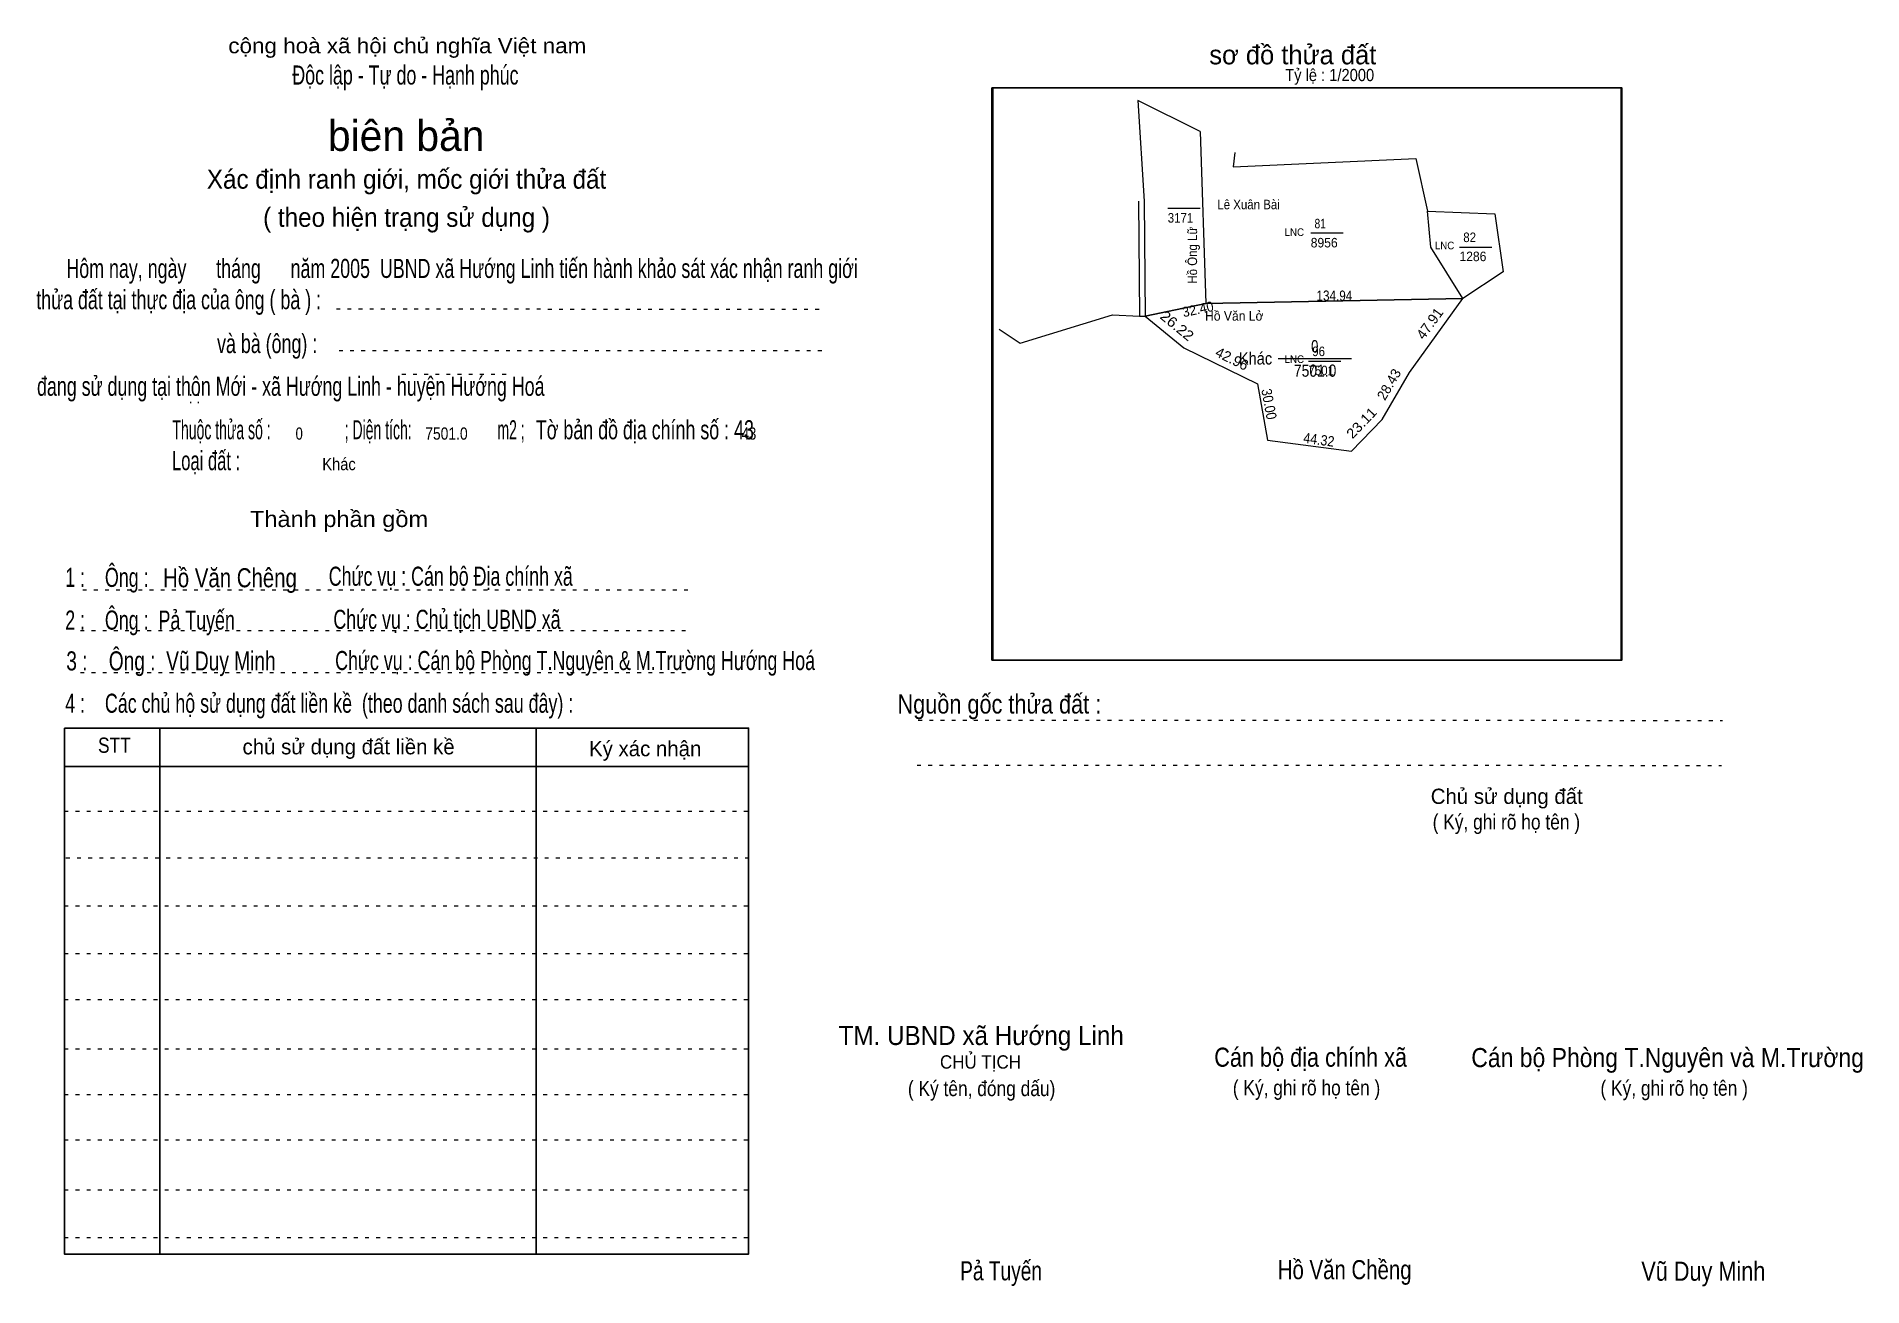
# Model space of a CAD drawing. Header units: centimetres. Extents: x -1.5 to 46.4, y -3.9 to 28.9.
import ezdxf
from ezdxf.enums import TextEntityAlignment as Align

# ---------------------------------------------------------------- set-up
doc = ezdxf.new("R2010")
doc.units = ezdxf.units.CM
doc.header["$LTSCALE"] = 0.16
doc.linetypes.add('DOTTED', pattern=[1.5, 0.3, -1.2])
for name, color, linetype, lineweight in [('15', 7, 'Continuous', 13), ('2', 7, 'Continuous', 25), ('22', 7, 'Continuous', 13), ('33', 7, 'Continuous', 13), ('5', 7, 'DOTTED', 13)]:
    doc.layers.add(name, color=color, linetype=linetype, lineweight=lineweight)
for name, color, linetype in [('16', 7, 'Continuous'), ('34', 7, 'Continuous'), ('51', 7, 'Continuous')]:
    doc.layers.add(name, color=color, linetype=linetype)

msp = doc.modelspace()

# ---------------------------------------------------------------- linework, layer by layer
at = {"layer": '15'}
for p, q in [((28.17, 24.37), (29.02, 24.37)), ((31.92, 23.72), (32.77, 23.72)), ((35.82, 23.35), (36.67, 23.35)), ((31.86, 20.36), (32.71, 20.36))]:
    msp.add_line(p, q, dxfattribs=at)
at = {"layer": '2'}
msp.add_lwpolyline([(23.56, 27.52), (40.06, 27.52), (40.06, 12.52), (23.56, 12.52)], close=True, dxfattribs=at)
at = {"layer": '22'}
for p, q in [((29.02, 26.38), (29.17, 21.87)), ((27.4, 24.55), (27.43, 21.54))]:
    msp.add_line(p, q, dxfattribs=at)
for points in [[(29.02, 26.38), (27.39, 27.19), (27.55, 24.55), (27.58, 21.54)], [(29.93, 25.83), (29.89, 25.45), (34.68, 25.67), (34.98, 24.29)], [(35.91, 22), (35.07, 23.35), (34.98, 24.29)], [(34.98, 24.29), (36.75, 24.22), (36.97, 22.7), (35.91, 22)], [(23.75, 21.2), (24.3, 20.83), (26.72, 21.57), (27.43, 21.54), (27.58, 21.54)], [(27.58, 21.54), (28.59, 20.71), (30.52, 19.76), (30.79, 18.29), (32.99, 18), (33.79, 18.83), (34.51, 20.06), (35.91, 22)], [(27.58, 21.54), (29.17, 21.87), (35.91, 22)]]:
    msp.add_lwpolyline(points, dxfattribs=at)
msp.add_lwpolyline([(35.91, 22), (29.17, 21.87), (27.58, 21.54), (28.59, 20.71), (30.52, 19.76), (30.79, 18.29), (32.99, 18), (33.79, 18.83), (34.51, 20.06)], close=True, dxfattribs=at)
at = {"layer": '33'}
msp.add_line((31.07, 20.43), (32.99, 20.43), dxfattribs=at)
at = {"layer": '5'}
for p, q in [((6.37, 21.73), (19.21, 21.72)), ((6.44, 20.64), (19.25, 20.64)), ((8.09, 20.02), (10.86, 20.02)), ((-0.28, 14.36), (15.72, 14.36)), ((-0.34, 13.3), (15.66, 13.3)), ((-0.34, 12.2), (15.66, 12.2)), ((21.63, 10.95), (42.72, 10.94)), ((21.6, 9.77), (42.69, 9.76)), ((-0.76, 8.56), (17.18, 8.56)), ((-0.72, 7.34), (17.22, 7.34)), ((-0.76, 6.08), (17.18, 6.08)), ((-0.76, 4.83), (17.18, 4.83)), ((-0.76, 3.62), (17.18, 3.62)), ((-0.76, 2.33), (17.18, 2.33)), ((-0.76, 1.13), (17.18, 1.13)), ((-0.76, -0.06), (17.18, -0.06)), ((-0.76, -1.37), (17.18, -1.37)), ((-0.76, -2.62), (17.18, -2.62))]:
    msp.add_line(p, q, dxfattribs=at)
at = {"layer": '5', "linetype": 'Continuous', "lineweight": 25}
for p, q in [((1.74, 10.74), (1.74, -3.05)), ((11.61, 10.74), (11.61, -3.05)), ((-0.76, 9.73), (17.18, 9.73))]:
    msp.add_line(p, q, dxfattribs=at)
for points in [[(23.58, 27.52), (40.08, 27.52), (40.08, 12.52), (23.58, 12.52)], [(-0.76, 10.74), (17.18, 10.74), (17.18, -3.05), (-0.76, -3.05)]]:
    msp.add_lwpolyline(points, close=True, dxfattribs=at)

# ---------------------------------------------------------------- texts
at = {"layer": '15'}
for s, width, p in [('3171', 0.9, (28.17, 23.99)), ('81', 0.8, (32.02, 23.84)), ('8956', 0.95, (31.92, 23.34)), ('82', 0.9, (35.92, 23.48)), ('1286', 0.95, (35.82, 22.98)), ('96', 0.9, (31.96, 20.49)), ('7501', 0.9, (31.86, 19.99))]:
    msp.add_text(s, height=0.25, dxfattribs=dict(at, width=width)).set_placement(p)
at = {"layer": '16'}
for s, width, p in [('Lê Xuân Bài', 0.9, (30.29, 24.34)), ('Hồ Văn Lở', 0.95, (29.915, 21.42))]:
    msp.add_text(s, height=0.25, dxfattribs=dict(at, width=width)).set_placement(p, align=Align.CENTER)
at = {"layer": '16', "width": 0.9}
msp.add_text('Hồ Ông Lữ', height=0.25, rotation=90, dxfattribs=at).set_placement((28.94, 23.135), align=Align.CENTER)
at = {"layer": '22', "width": 0.95}
for p in [(31.49, 23.64), (35.43, 23.29), (31.49, 20.31)]:
    msp.add_text('LNC', height=0.2, dxfattribs=at).set_placement(p, align=Align.CENTER)
at = {"layer": '33', "width": 0.9}
msp.add_text('Khác', height=0.32, dxfattribs=at).set_placement((30.91, 20.27), align=Align.RIGHT)
at = {"layer": '33'}
for s, width, p in [('0', 0.8, (32.025, 20.59)), ('7501.0', 0.85, (32.035, 19.95))]:
    msp.add_text(s, height=0.32, dxfattribs=dict(at, width=width)).set_placement(p, align=Align.CENTER)
at = {"layer": '34'}
for s, width, p in [(': : ', 0.85, (2.5, 19.25)), ('0', 0.8, (5.3, 18.3)), ('7501.0', 0.85, (8.7, 18.3)), ('43', 0.8, (17, 18.3)), ('Khác', 0.9, (6, 17.5))]:
    msp.add_text(s, height=0.32, dxfattribs=dict(at, width=width)).set_placement(p)
at = {"layer": '5'}
for s, height, width, p in [('cộng hoà xã hội chủ nghĩa Việt nam', 0.4, 1.1, (8.23, 28.43)), ('Độc lập - Tự do - Hạnh phúc', 0.5, 0.7, (8.18, 27.61)), ('Xác định ranh giới, mốc giới thửa đất', 0.5, 0.95, (8.21, 24.88)), ('( theo hiện trạng sử dụng )', 0.5, 0.95, (8.21, 23.88)), ('Thành phần gồm', 0.42, 1.1, (6.44, 16.01)), ('Hồ Văn Chêng', 0.5, 0.8, (3.58, 14.43)), ('Chức vụ : Cán bộ Địa chính xã', 0.5, 0.7, (9.37, 14.47)), ('Chức vụ : Chủ tịch UBND xã', 0.5, 0.7, (9.27, 13.34)), ('Chức vụ : Cán bộ Phòng T.Nguyên & M.Trường Hướng Hoá', 0.5, 0.7, (12.63, 12.26)), ('    Nguồn gốc thửa đất :', 0.5, 0.85, (23.44, 11.12)), ('( Ký, ghi rõ họ tên )', 0.4, 0.85, (37.05, 8.08)), ('CHỦ TỊCH', 0.35, 0.95, (23.26, 1.81)), ('( Ký tên, đóng dấu)', 0.4, 0.85, (23.29, 1.09)), ('( Ký, ghi rõ họ tên )', 0.4, 0.85, (31.81, 1.11)), ('( Ký, ghi rõ họ tên )', 0.4, 0.85, (41.45, 1.1)), ('Pả Tuyến', 0.5, 0.75, (23.8, -3.74)), ('Hồ Văn Chềng', 0.5, 0.8, (32.81, -3.71)), ('Vũ Duy Minh', 0.5, 0.85, (42.215, -3.75))]:
    msp.add_text(s, height=height, dxfattribs=dict(at, width=width)).set_placement(p, align=Align.CENTER)
msp.add_text('sơ đồ thửa đất', height=0.5, dxfattribs=at).set_placement((29.26, 28.14))
for s, height, p in [('biên bản', 0.8, (8.2, 25.87)), ('      chủ sử dụng đất liền kề', 0.4, (6.245, 10.05)), ('   Ký xác nhận', 0.4, (14.245, 10)), ('Chủ sử dụng đất', 0.4, (37.06, 8.75))]:
    msp.add_text(s, height=height, dxfattribs=at).set_placement(p, align=Align.CENTER)
for s, height, width, p in [('   Hôm nay, ngày      tháng      năm 2005  UBND xã Hướng Linh tiến hành khảo sát xác nhận ranh giới ', 0.5, 0.7, (-1.1, 22.54)), ('thửa đất tại thực địa của ông ( bà ) :                                       ', 0.5, 0.7, (-1.5, 21.72)), ('                                     và bà (ông) :', 0.5, 0.7, (-1.57, 20.57)), (' đang sử dụng tại thôn Mới - xã Hướng Linh - huyện Hướng Hoá', 0.5, 0.7, (-1.61, 19.45)), ('Thuộc thửa số :                   ; Diện tích:                      m2 ;                                            ', 0.5, 0.55, (2.07, 18.31)), ('Tờ bản đồ địa chính số : 43', 0.5, 0.7, (11.6, 18.31)), ('Loại đất :  ', 0.5, 0.65, (2.06, 17.5)), ('    1 :    Ông :                                                        ', 0.5, 0.7, (-1.26, 14.44)), ('    2 :    Ông :  Pả Tuyến', 0.5, 0.7, (-1.26, 13.32)), ('    3 :    Ông :  Vũ Duy Minh', 0.5, 0.75, (-1.27, 12.25)), ('    4 :    Các chủ hộ sử dụng đất liền kề  (theo danh sách sau đây) :', 0.5, 0.7, (-1.26, 11.14)), ('STT', 0.4, 0.85, (0.12, 10.09)), ('TM. UBND xã Hướng Linh', 0.5, 0.95, (19.54, 2.43)), ('Cán bộ địa chính xã  ', 0.5, 0.85, (29.39, 1.86)), ('Cán bộ Phòng T.Nguyên và M.Trường', 0.5, 0.9, (36.13, 1.85))]:
    msp.add_text(s, height=height, dxfattribs=dict(at, width=width)).set_placement(p)
at = {"layer": '51', "width": 0.9}
msp.add_text('Tỷ lệ : 1/2000', height=0.32, dxfattribs=at).set_placement((31.25, 27.7))
at = {"layer": '51', "width": 0.85}
msp.add_text('134.94', height=0.27, dxfattribs=at).set_placement((32.54, 21.94), align=Align.CENTER)
at = {"layer": '51'}
for s, height, rotation, width, p in [('26.22', 0.27, 320.572, 1.1, (28.3293, 21.1799)), ('32.40', 0.26, 11.951, 0.95, (28.9881, 21.5943)), ('30.00', 0.27, 280.389, 0.9, (30.6953, 19.2093)), ('23.11', 0.26, 46.192, 1.1, (33.3457, 18.65)), ('44.32', 0.27, 352.493, 0.9, (32.1174, 18.1663))]:
    msp.add_text(s, height=height, rotation=rotation, dxfattribs=dict(at, width=width)).set_placement(p, align=Align.CENTER)
for s, height, rotation, p in [('47.91', 0.27, 54.094, (35.1494, 21.2658)), ('42.96', 0.27, 333.882, (29.7956, 20.3012)), ('28.43', 0.26, 59.683, (34.0848, 19.6844))]:
    msp.add_text(s, height=height, rotation=rotation, dxfattribs=at).set_placement(p, align=Align.CENTER)

doc.saveas('drawing.dxf')
